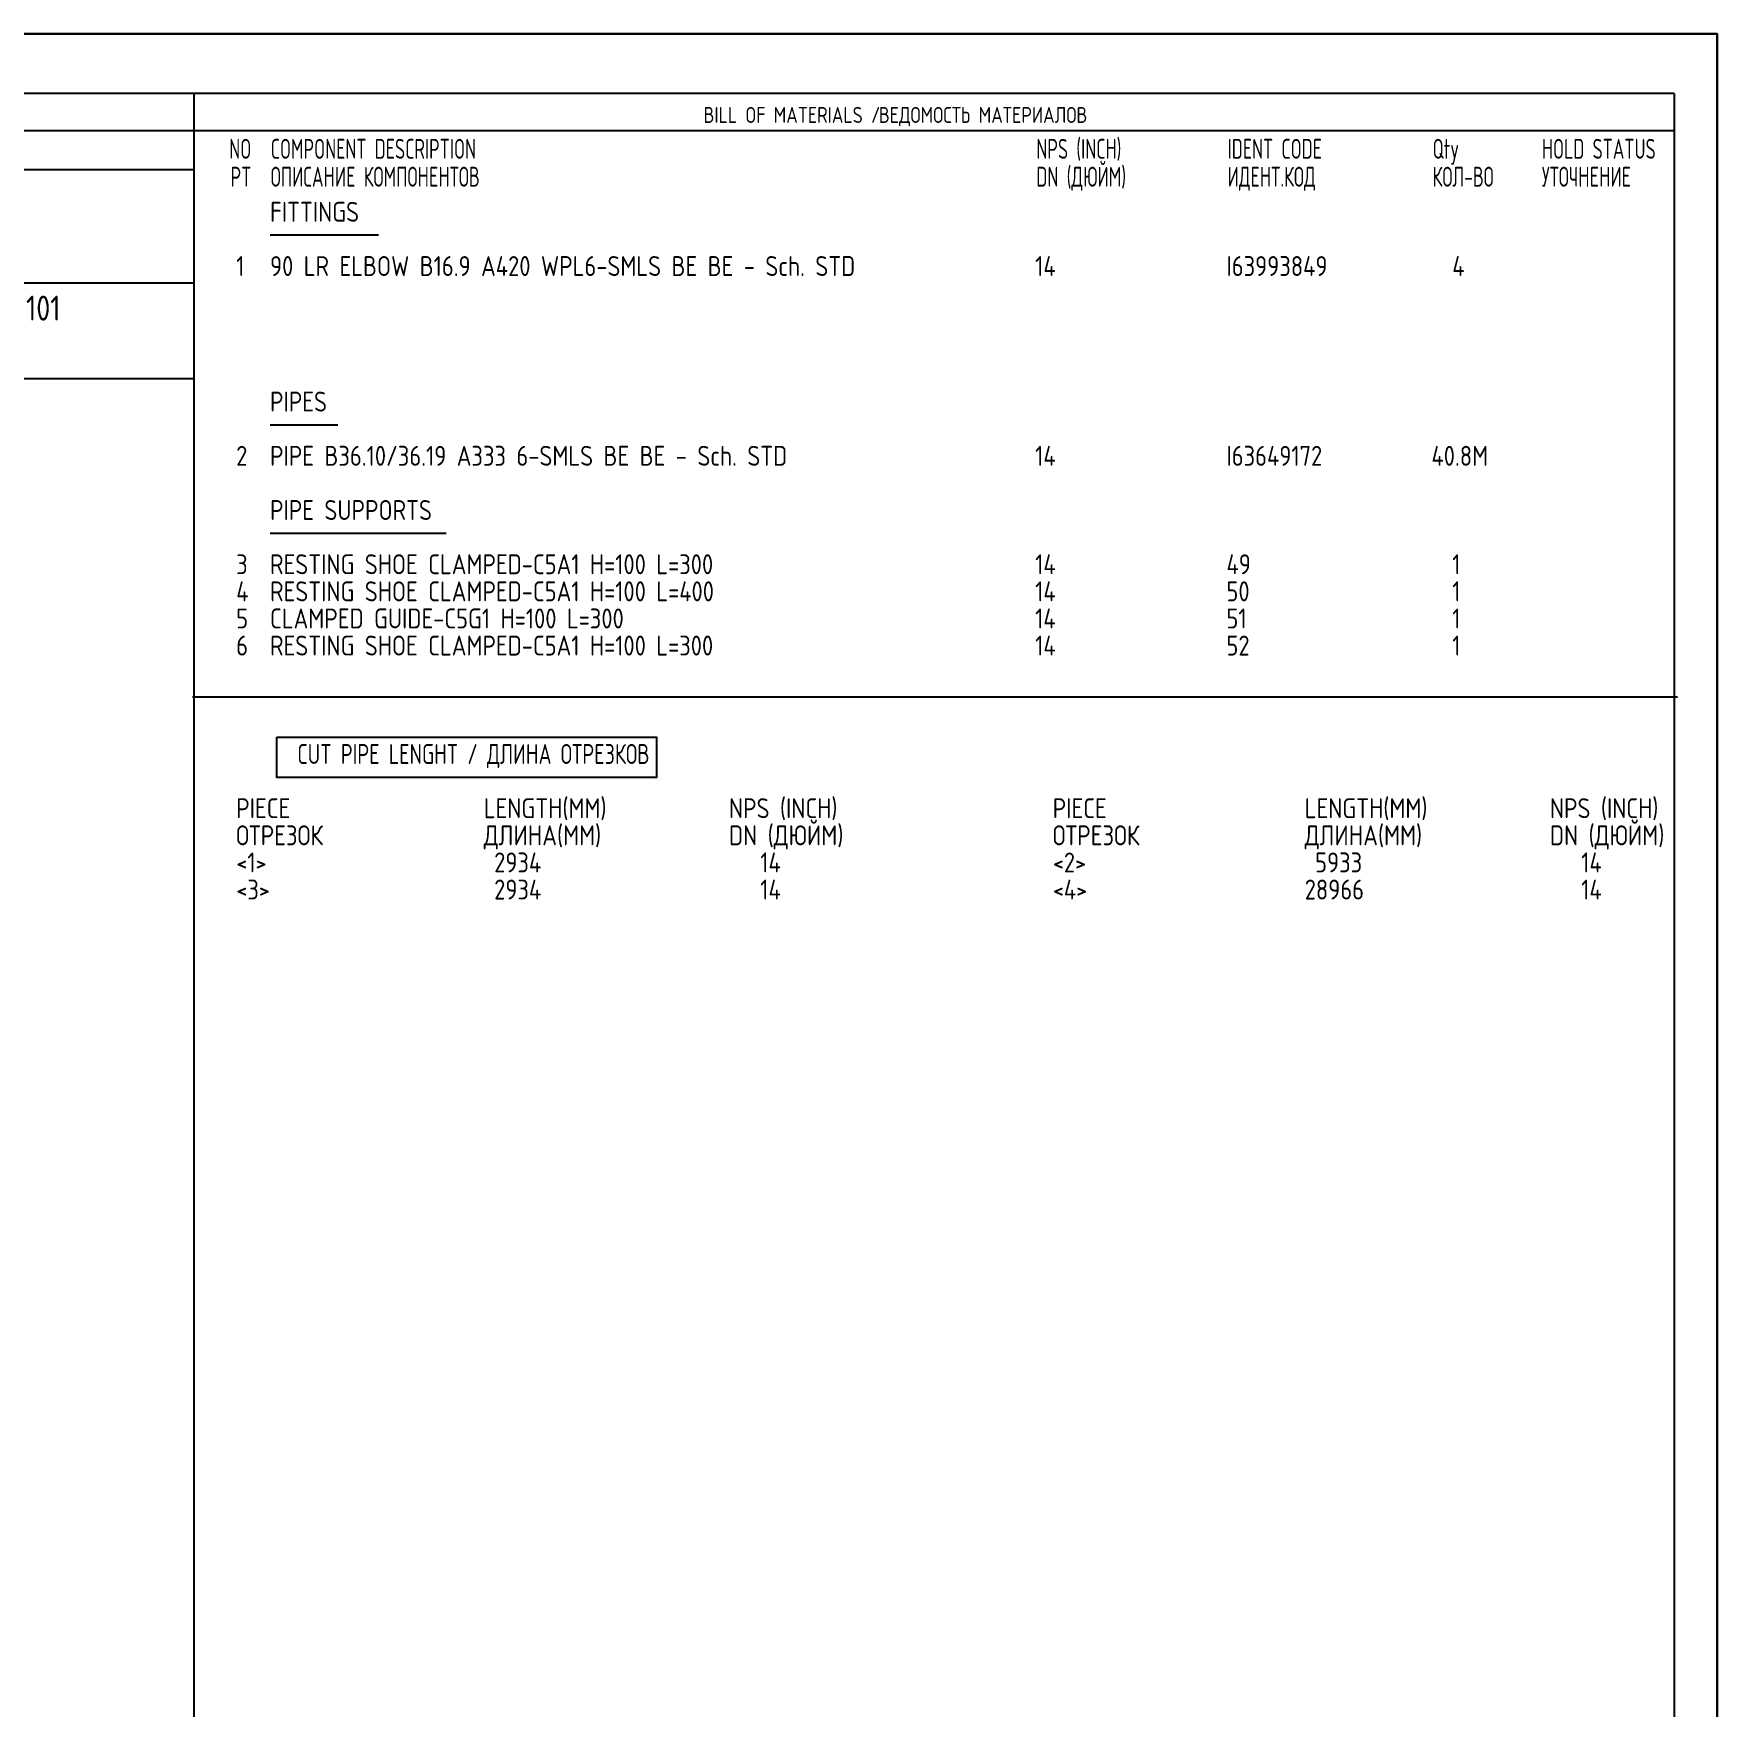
# Model space of a CAD drawing. Extents: x 0 to 594, y 0 to 420.
# Drawn here: x 382.8 to 594, y 210 to 420 of the extents above; entities that cross this region are included whole.
import ezdxf
from ezdxf.enums import TextEntityAlignment as Align

# ---------------------------------------------------------------- set-up
doc = ezdxf.new("R2010")
doc.units = 0
doc.header["$MEASUREMENT"] = 0
doc.linetypes.add('BORDER_2012_SLN$0$8001.Solid', pattern=[0])
for name, color, linetype in [('BORDER_2012_SLN$0$2', 7, 'Continuous'), ('BORDER_2012_SLN$0$GT_1', 7, 'Continuous'), ('GT_1', 7, 'Continuous')]:
    doc.layers.add(name, color=color, linetype=linetype)
for name, color, linetype, lineweight in [('BORDER_2012_SLN$0$BG_Level_1', 7, 'BORDER_2012_SLN$0$8001.Solid', 25), ('BORDER_2012_SLN$0$Level_1', 7, 'BORDER_2012_SLN$0$8001.Solid', 25), ('BORDER_2012_SLN$0$Level_18', 7, 'BORDER_2012_SLN$0$8001.Solid', 25)]:
    doc.layers.add(name, color=color, linetype=linetype, lineweight=lineweight)
doc.styles.add('BORDER_2012_SLN$0$GOST type A', font='GOST type A')
doc.styles.add('BORDER_2012_SLN$0$HTX1', font='')
doc.styles.add('HTX1', font='')
doc.styles.get('BORDER_2012_SLN$0$HTX1').set_extended_font_data('GOST type A')
doc.styles.get('HTX1').set_extended_font_data('GOST type A')

# ---------------------------------------------------------------- blocks, each defined once
blk = doc.blocks.new('BORDER_2012_SLN')
at = {"layer": 'BORDER_2012_SLN$0$2'}
blk.add_line((162.42, 407.85), (588.6, 407.85), dxfattribs=at)
at = {"layer": 'BORDER_2012_SLN$0$Level_1', "color": 7, "lineweight": -3}
for p, q in [((588.6, 412.5), (25.4, 412.5)), ((402.9, 7.5), (402.9, 412.5)), ((588.6, 412.5), (588.6, 7.5)), ((402.75, 402.9), (188.39, 402.9)), ((402.9, 388.7), (162.37, 388.68)), ((402.9, 376.7), (25.4, 376.7))]:
    blk.add_line(p, q, dxfattribs=at)
at = {"layer": 'BORDER_2012_SLN$0$Level_18', "color": 7, "lineweight": -3, "flags": 128}
blk.add_lwpolyline([(0, 0), (0, 420), (594, 420), (594, 0)], close=True, dxfattribs=at)
at = {"layer": 'BORDER_2012_SLN$0$BG_Level_1', "color": 7, "style": 'BORDER_2012_SLN$0$GOST type A'}
for s, p in [('BILL OF MATERIALS / ', (466.8, 408.8)), ('ВЕДОМОСТЬ МАТЕРИАЛОВ', (488.8, 408.8))]:
    blk.add_text(s, height=2, dxfattribs=at).set_placement(p)
at = {"layer": 'BORDER_2012_SLN$0$GT_1', "style": 'BORDER_2012_SLN$0$HTX1', "width": 0.8}
for s, p in [('NO', (410.06, 404.3)), ('PT', (410.06, 400.8))]:
    blk.add_text(s, height=2.5, dxfattribs=at).set_placement(p, align=Align.RIGHT)
for s, p in [('COMPONENT DESCRIPTION', (412.5, 404.3)), ('NPS (INCH)', (508.56, 404.3)), ('IDENT CODE', (532.56, 404.3)), ('Qty', (558.27, 404.3)), ('HOLD STATUS', (571.99, 404.3)), ('DN (ДЮЙМ)', (508.56, 400.8)), ('ОПИСАНИЕ КОМПОНЕНТОВ', (412.5, 400.8)), ('ИДЕНТ.КОД', (532.56, 400.8)), ('КОЛ-ВО', (558.27, 400.8)), ('УТОЧНЕНИЕ', (571.99, 400.8))]:
    blk.add_text(s, height=2.5, dxfattribs=at).set_placement(p)

msp = doc.modelspace()

# ---------------------------------------------------------------- linework, layer by layer
at = {"layer": 'GT_1', "flags": 128}
for points in [[(0, 0), (594, 0), (594, 420), (0, 420), (0, 0)], [(426.014, 394.704), (412.414, 394.704)], [(420.914, 370.895), (412.414, 370.895)], [(434.514, 357.289), (412.414, 357.289)], [(402.7, 336.77), (589, 336.77)], [(413.271, 331.724), (460.914, 331.724), (460.914, 326.677), (413.271, 326.677), (413.271, 331.724)]]:
    msp.add_lwpolyline(points, dxfattribs=at)

# ---------------------------------------------------------------- block references
at = {"linetype": 'Continuous'}
msp.add_blockref('BORDER_2012_SLN', (0, 0), dxfattribs=at)

# ---------------------------------------------------------------- texts
at = {"layer": 'GT_1', "style": 'HTX1'}
for s, height, width, p in [('FITTINGS', 2.5, 1.02, (412.414, 396.395)), ('  1', 2.5, 1.02, (405.557, 389.592)), ('90 LR ELBOW B16.9 A420 WPL6-SMLS BE BE - Sch. STD', 2.5, 1.02, (412.414, 389.592)), ('14', 2.5, 1.02, (508.414, 389.592)), ('I63993849', 2.5, 1.02, (532.414, 389.592)), ('  4', 2.5, 1.02, (558.129, 389.592)), ('SLN-2725-8982-25-F-3101', 3.125, 1.02, (345, 384)), ('PIPES', 2.5, 1.02, (412.414, 372.585)), ('  2', 2.5, 1.02, (405.557, 365.782)), ('PIPE B36.10/36.19 A333 6-SMLS BE BE - Sch. STD', 2.5, 1.02, (412.414, 365.782)), ('14', 2.5, 1.02, (508.414, 365.782)), ('I63649172', 2.5, 1.02, (532.414, 365.782)), ('40.8M', 2.5, 1.02, (558.129, 365.782)), ('PIPE SUPPORTS', 2.5, 1.02, (412.414, 358.98)), ('  3', 2.5, 1.02, (405.557, 352.177)), ('RESTING SHOE CLAMPED-C5A1 H=100 L=300', 2.5, 1.02, (412.414, 352.177)), ('14', 2.5, 1.02, (508.414, 352.177)), ('49', 2.5, 1.02, (532.414, 352.177)), ('  1', 2.5, 1.02, (558.129, 352.177)), ('  4', 2.5, 1.02, (405.557, 348.776)), ('RESTING SHOE CLAMPED-C5A1 H=100 L=400', 2.5, 1.02, (412.414, 348.776)), ('14', 2.5, 1.02, (508.414, 348.776)), ('50', 2.5, 1.02, (532.414, 348.776)), ('  1', 2.5, 1.02, (558.129, 348.776)), ('  5', 2.5, 1.02, (405.557, 345.374)), ('CLAMPED GUIDE-C5G1 H=100 L=300', 2.5, 1.02, (412.414, 345.374)), ('14', 2.5, 1.02, (508.414, 345.374)), ('51', 2.5, 1.02, (532.414, 345.374)), ('  1', 2.5, 1.02, (558.129, 345.374)), ('  6', 2.5, 1.02, (405.557, 341.973)), ('RESTING SHOE CLAMPED-C5A1 H=100 L=300', 2.5, 1.02, (412.414, 341.973)), ('14', 2.5, 1.02, (508.414, 341.973)), ('52', 2.5, 1.02, (532.414, 341.973)), ('  1', 2.5, 1.02, (558.129, 341.973)), ('CUT PIPE LENGHT / ДЛИНА ОТРЕЗКОВ', 2.5, 0.9, (415.843, 328.367)), ('  PIECE', 2.5, 1.02, (405.557, 321.565)), ('    LENGTH(MM)', 2.5, 1.02, (434, 321.565)), ('NPS (INCH)', 2.5, 1.02, (470, 321.565)), ('  PIECE', 2.5, 1.02, (508, 321.565)), ('    LENGTH(MM)', 2.5, 1.02, (537, 321.565)), ('NPS (INCH)', 2.5, 1.02, (573, 321.565)), ('DN (ДЮЙМ)', 2.5, 1.02, (470, 318.163)), ('DN (ДЮЙМ)', 2.5, 1.02, (573, 318.163)), ('  ОТРЕЗОК', 2.5, 1.02, (405.557, 318.163)), ('    ДЛИНА(MM)', 2.5, 1.02, (434, 318.163)), ('  ОТРЕЗОК', 2.5, 1.02, (508, 318.163)), ('    ДЛИНА(MM)', 2.5, 1.02, (537, 318.163)), ('  <1>', 2.5, 1.02, (405.557, 314.762)), ('     2934', 2.5, 1.02, (434, 314.762)), ('   14', 2.5, 1.02, (470, 314.762)), ('  <2>', 2.5, 1.02, (508, 314.762)), ('     5933', 2.5, 1.02, (537, 314.762)), ('   14', 2.5, 1.02, (573, 314.762)), ('  <3>', 2.5, 1.02, (405.557, 311.361)), ('     2934', 2.5, 1.02, (434, 311.361)), ('   14', 2.5, 1.02, (470, 311.361)), ('  <4>', 2.5, 1.02, (508, 311.361)), ('    28966', 2.5, 1.02, (537, 311.361)), ('   14', 2.5, 1.02, (573, 311.361))]:
    msp.add_text(s, height=height, dxfattribs=dict(at, width=width)).set_placement(p)

doc.saveas('drawing.dxf')
